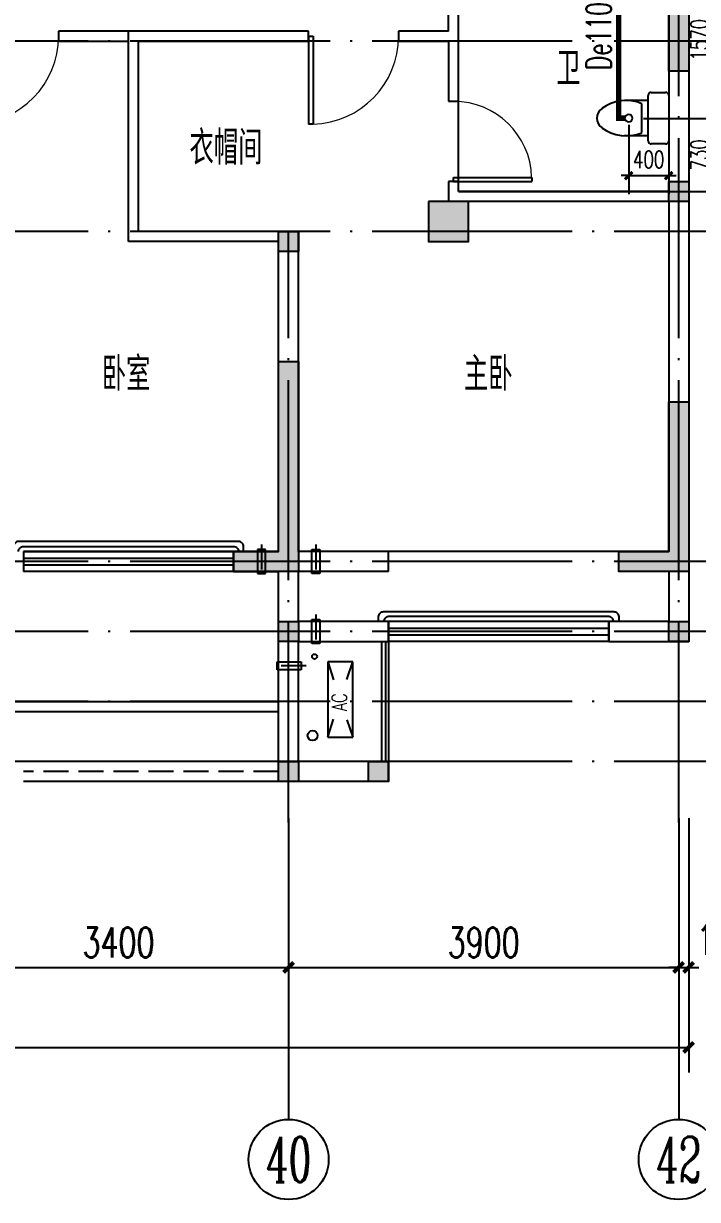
# Model space of a CAD drawing. Extents: x -287580 to -53108, y -522338 to -82629.
# Drawn here: x -202959 to -196221, y -351192 to -339438 of the extents above; entities that cross this region are included whole.
import ezdxf
from ezdxf.enums import TextEntityAlignment as Align

# ---------------------------------------------------------------- set-up
doc = ezdxf.new("R2010")
doc.units = 0
doc.header["$LTSCALE"] = 1000
doc.header["$MEASUREMENT"] = 0
doc.linetypes.add('DASH', pattern=[0.35, 0.25, -0.1])
doc.linetypes.add('DOTE', pattern=[2.42, 2, -0.2, 0.02, -0.2])
for name, color, linetype in [('AXIS', 3, 'Continuous'), ('AXIS_TEXT', 7, 'Continuous'), ('DOTE', 99, 'Continuous'), ('EQUIP_污水', 7, 'Continuous'), ('kan', 146, 'Continuous'), ('KTIAO', 124, 'Continuous'), ('PIPE-污水', 2, 'Continuous'), ('PUB_TEXT', 7, 'Continuous'), ('TEXT_污水', 4, 'Continuous'), ('TWT_DIM', 3, 'Continuous'), ('WALL', 9, 'Continuous'), ('WINDOW', 99, 'Continuous'), ('冷凝水管', 6, 'Continuous'), ('填充', 8, 'Continuous'), ('家具', 187, 'Continuous'), ('栏杆', 169, 'Continuous'), ('空调、空调洞', 66, 'Continuous'), ('表格', 157, 'Continuous')]:
    doc.layers.add(name, color=color, linetype=linetype)
doc.layers.add('RENDERING', color=125, linetype='Continuous', lineweight=13)
doc.styles.add('_ROMANC', font='romanc__.ttf', dxfattribs={"width": 0.700005})
doc.styles.add('_TCH_AXIS', font='COMPLEX', dxfattribs={"bigfont": 'GBCBIG'})
doc.styles.add('_TCH_DIM_T3', font='SIMPLEX', dxfattribs={"width": 0.705882, "bigfont": 'GBCBIG'})
doc.styles.add('_TWT_PIPEDN', font='SIMPLEX', dxfattribs={"width": 0.8, "height": 2.5, "bigfont": 'HZTXT'})
doc.styles.add('COMPLEX', font='COMPLEX')
doc.styles.add('DIM_FONT', font='simplex_.ttf', dxfattribs={"width": 0.7, "bigfont": 'GBCBIG'})
doc.styles.get("Standard").update_dxf_attribs({"font": 'gbenor.shx', "bigfont": 'gbcbig.shx'})
doc.dimstyles.new('_TCH_ARCH&&100', dxfattribs={"dimtxt": 297.5, "dimasz": 100, "dimexe": 250, "dimexo": 300, "dimgap": 100, "dimtad": 1, "dimdec": 0, "dimzin": 0, "dimdsep": 46, "dimtxsty": '_TCH_DIM_T3', "dimblk": 'ARCHTICK', "dimcen": 0.09, "dimclrt": 7, "dimazin": 2, "dimtfac": 1, "dimtdec": 0, "dimtix": 1, "dimtmove": 2, "dimatfit": 3, "dimfxl": 0, "dimtolj": 1, "dimtzin": 0, "dimarcsym": 0})
doc.dimstyles.new('_TWT_ARCH&&75', dxfattribs={"dimtxt": 172.125, "dimasz": 75, "dimexe": 187.5, "dimexo": 225, "dimgap": 75, "dimtad": 1, "dimdec": 0, "dimzin": 0, "dimdsep": 46, "dimtxsty": '_TCH_DIM_T3', "dimblk": 'ARCHTICK', "dimcen": 0.09, "dimclrd": 4, "dimclre": 4, "dimclrt": 4, "dimazin": 2, "dimtfac": 1, "dimtdec": 0, "dimtix": 1, "dimtmove": 2, "dimatfit": 3, "dimfxl": 0, "dimtolj": 1, "dimtzin": 0, "dimarcsym": 0})

# ---------------------------------------------------------------- blocks, each defined once
blk = doc.blocks.new('A$C6A1B0631')
at = {"layer": '家具'}
for p, q in [((30, 697), (470, 697)), ((0, 527), (0, 667)), ((500, 667), (500, 527)), ((470, 497), (30, 497)), ((80, 497), (80, 267)), ((420, 497), (420, 267)), ((390, 437), (110, 437))]:
    blk.add_line(p, q, dxfattribs=at)
for centre, radius, start, end in [((30, 667), 30, 90, 180), ((470, 667), 30, 0, 90), ((30, 527), 30, 180, 270), ((470, 527), 30, 270, 0), ((477, 284), 398, 157.4505, 216.6381), ((23, 284), 398, 323.3619, 22.5495), ((250, 108), 110, 213.4509, 326.5491)]:
    blk.add_arc(centre, radius, start, end, dxfattribs=at)
blk = doc.blocks.new('90304092557924')
at = {"layer": 'KTIAO', "color": 99}
for p, q in [((-375, 125), (-198, 66)), ((-375, 125), (-375, -125)), ((375, 125), (-375, 125)), ((375, 125), (198, 66)), ((375, -125), (375, 125)), ((-203, -68), (-375, -125)), ((200, -67), (375, -125)), ((-375, -125), (375, -125))]:
    blk.add_line(p, q, dxfattribs=at)
at = {"layer": 'KTIAO', "color": 99, "style": '_ROMANC', "width": 0.7}
blk.add_text('AC', height=148.6, dxfattribs=at).set_placement((-113, -66))
at = {"layer": 'KTIAO', "color": 99, "style": 'DIM_FONT', "oblique": 0, "width": 0.6, "flags": 9}
for tag in ['XSIZE', 'YSIZE']:
    blk.add_attdef(tag, (-375, -125), '', height=0.5, dxfattribs=at)
blk = doc.blocks.new('A$C06D6341B')
at = {"layer": '空调、空调洞', "linetype": 'DASH'}
for p, q in [((80, 290), (0, 290)), ((0, 290), (0, 50)), ((40, 0), (40, 340)), ((80, 50), (80, 290)), ((0, 50), (80, 50))]:
    blk.add_line(p, q, dxfattribs=at)
blk = doc.blocks.new('A$C38123D1C')
at = {"layer": '填充'}
for points in [[(29800, 6000), (30000, 6000), (30000, 5800), (29800, 5800)], [(25900, 5500), (26100, 5500), (26100, 5300), (25900, 5300)], [(25900, 1600), (26100, 1600), (26100, 1400), (25900, 1400)], [(29800, 1600), (30000, 1600), (30000, 1400), (29800, 1400)], [(25900, 200), (26100, 200), (26100, 0), (25900, 0)], [(26800, 200), (27000, 200), (27000, 0), (26800, 0)]]:
    blk.add_hatch(color=256, dxfattribs=at).paths.add_polyline_path(points)
at = {"color": 6}
for points in [[(29800, 6000), (30000, 6000), (30000, 5800), (29800, 5800)], [(25900, 1600), (26100, 1600), (26100, 1400), (25900, 1400)], [(29800, 1600), (30000, 1600), (30000, 1400), (29800, 1400)], [(25900, 200), (26100, 200), (26100, 0), (25900, 0)], [(26800, 200), (27000, 200), (27000, 0), (26800, 0)]]:
    blk.add_lwpolyline(points, close=True, dxfattribs=at)
at = {"color": 6, "elevation": 0}
blk.add_lwpolyline([(25900, 5500), (26100, 5500), (26100, 5300), (25900, 5300)], close=True, dxfattribs=at)
blk = doc.blocks.new('A$C21740D1F')
at = {"layer": '填充'}
h = blk.add_hatch(color=256, dxfattribs=at)
h.dxf.hatch_style = 1
h.paths.add_polyline_path([(48600, 16200), (48600, 15800), (49000, 15800), (49000, 16200)])
h.paths.add_polyline_path([(41200, 16200), (41200, 15800), (41600, 15800), (41600, 16200)])
h.paths.add_polyline_path([(18900, 15800), (18900, 16200), (18500, 16200), (18500, 15800)])
h.paths.add_polyline_path([(11500, 15800), (11500, 16200), (11100, 16200), (11100, 15800)])
h.paths.add_polyline_path([(57500, 3700), (57500, 3300), (57900, 3300), (57900, 3700)])
h.paths.add_polyline_path([(48600, 14100), (48600, 13700), (49000, 13700), (49000, 14100)])
h.paths.add_polyline_path([(44000, 14100), (44000, 13700), (44400, 13700), (44400, 14100)])
h.paths.add_polyline_path([(41200, 14100), (41200, 13700), (41600, 13700), (41600, 14100)])
h.paths.add_polyline_path([(32300, 3700), (32300, 3300), (32700, 3300), (32700, 3700)])
h.paths.add_polyline_path([(27800, 3300), (27800, 3700), (27400, 3700), (27400, 3300)])
h.paths.add_polyline_path([(18900, 13700), (18900, 14100), (18500, 14100), (18500, 13700)])
h.paths.add_polyline_path([(16100, 13700), (16100, 14100), (15700, 14100), (15700, 13700)])
h.paths.add_polyline_path([(11500, 13700), (11500, 14100), (11100, 14100), (11100, 13700)])
h.paths.add_polyline_path([(2600, 3300), (2600, 3700), (2200, 3700), (2200, 3300)])
h.paths.add_polyline_path([(47550, 10300), (47550, 8200), (47350, 8200), (47350, 10500), (47900, 10500), (47900, 10300)])
h.paths.add_polyline_path([(12750, 10500), (12750, 8200), (12550, 8200), (12550, 10300), (12200, 10300), (12200, 10500)])
h.paths.add_polyline_path([(7800, 0), (7300, 0), (7300, 2500), (7500, 2500), (7500, 200), (7800, 200)])
h.paths.add_polyline_path([(22700, 0), (22200, 0), (22200, 200), (22500, 200), (22500, 2500), (22700, 2500)])
h.paths.add_polyline_path([(37900, 0), (37400, 0), (37400, 2500), (37600, 2500), (37600, 200), (37900, 200)])
h.paths.add_polyline_path([(52800, 0), (52300, 0), (52300, 200), (52600, 200), (52600, 2500), (52800, 2500)])
h.paths.add_polyline_path([(56200, 0), (55550, 0), (55550, 200), (56000, 200), (56000, 2100), (56200, 2100)])
h.paths.add_polyline_path([(34650, 0), (34000, 0), (34000, 2100), (34200, 2100), (34200, 200), (34650, 200)])
h.paths.add_polyline_path([(26100, 0), (25450, 0), (25450, 200), (25900, 200), (25900, 2100), (26100, 2100)])
h.paths.add_polyline_path([(4550, 0), (3900, 0), (3900, 2100), (4100, 2100), (4100, 200), (4550, 200)])
h.paths.add_polyline_path([(500, 6500), (200, 6500), (200, 5000), (0, 5000), (0, 6700), (500, 6700)])
h.paths.add_polyline_path([(59900, 6500), (59600, 6500), (59600, 6700), (60100, 6700), (60100, 5000), (59900, 5000)])
h.paths.add_polyline_path([(60100, 1695), (60100, 0), (59400, 0), (59400, 200), (59900, 200), (59900, 1695)])
h.paths.add_polyline_path([(52800, 9800), (52800, 6700), (53350, 6700), (53350, 6500), (52600, 6500), (52600, 9800), (52600, 10300), (52300, 10300), (52300, 10500), (52800, 10500), (52800, 10000), (53150, 10000), (53150, 9800)])
h.paths.add_polyline_path([(37600, 10300), (37600, 9800), (37600, 6500), (36850, 6500), (36850, 6700), (37400, 6700), (37400, 9800), (37050, 9800), (37050, 10000), (37400, 10000), (37400, 10500), (37900, 10500), (37900, 10300)])
h.paths.add_polyline_path([(22700, 10500), (22700, 10000), (23050, 10000), (23050, 9800), (22700, 9800), (22700, 6700), (23250, 6700), (23250, 6500), (22500, 6500), (22500, 9800), (22500, 10300), (22200, 10300), (22200, 10500)])
h.paths.add_polyline_path([(7500, 9800), (7500, 6500), (6750, 6500), (6750, 6700), (7300, 6700), (7300, 9800), (6950, 9800), (6950, 10000), (7300, 10000), (7300, 10500), (7800, 10500), (7800, 10300), (7500, 10300)])
h.paths.add_polyline_path([(17250, 10300), (15450, 10300), (15450, 8900), (15250, 8900), (15250, 10500), (17450, 10500), (17450, 9900), (17250, 9900)])
h.paths.add_polyline_path([(42850, 10300), (42850, 9900), (42650, 9900), (42650, 10500), (44850, 10500), (44850, 8900), (44650, 8900), (44650, 10300)])
h.paths.add_polyline_path([(30000, 1800), (30000, 0), (29500, 0), (29500, 200), (29800, 200), (29800, 1800)])
h.paths.add_polyline_path([(30700, 6500), (30300, 6500), (30300, 4900), (30100, 4900), (30100, 6700), (30700, 6700)])
h.paths.add_polyline_path([(29800, 6500), (29400, 6500), (29400, 6700), (30000, 6700), (30000, 4900), (29800, 4900)])
h.paths.add_polyline_path([(30600, 0), (30100, 0), (30100, 1800), (30300, 1800), (30300, 200), (30600, 200)])
h.paths.add_polyline_path([(42100, 1900), (42100, 1000), (42600, 1000), (42600, 800), (42100, 800), (42100, 0), (41500, 0), (41500, 200), (41900, 200), (41900, 1000), (41900, 1900)])
h.paths.add_polyline_path([(48300, 1900), (48300, 1000), (48300, 200), (48700, 200), (48700, 0), (48100, 0), (48100, 800), (47600, 800), (47600, 1000), (48100, 1000), (48100, 1900)])
h.paths.add_polyline_path([(42850, 5400), (42850, 5100), (43500, 5100), (43500, 4100), (43300, 4100), (43300, 4900), (42650, 4900), (42100, 4900), (42100, 4800), (41900, 4800), (41900, 5100), (42650, 5100), (42650, 5400)])
h.paths.add_polyline_path([(47550, 5400), (47550, 5100), (48300, 5100), (48300, 4800), (48100, 4800), (48100, 4900), (47550, 4900), (46900, 4900), (46900, 4100), (46700, 4100), (46700, 5100), (47350, 5100), (47350, 5400)])
h.paths.add_polyline_path([(32950, 9800), (32500, 9800), (32500, 6700), (32900, 6700), (32900, 6500), (32300, 6500), (32300, 10000), (32950, 10000)])
h.paths.add_polyline_path([(57900, 10000), (57900, 6500), (57300, 6500), (57300, 6700), (57700, 6700), (57700, 9800), (57250, 9800), (57250, 10000)])
h.paths.add_polyline_path([(700, 0), (0, 0), (0, 1695), (200, 1695), (200, 200), (700, 200)])
h.paths.add_polyline_path([(18200, 1900), (18200, 1000), (18200, 200), (18600, 200), (18600, 0), (18000, 0), (18000, 800), (17500, 800), (17500, 1000), (18000, 1000), (18000, 1900)])
h.paths.add_polyline_path([(12000, 1900), (12000, 1000), (12500, 1000), (12500, 800), (12000, 800), (12000, 0), (11400, 0), (11400, 200), (11800, 200), (11800, 1000), (11800, 1900)])
h.paths.add_polyline_path([(17450, 5400), (17450, 5100), (18200, 5100), (18200, 4800), (18000, 4800), (18000, 4900), (17450, 4900), (16800, 4900), (16800, 4100), (16600, 4100), (16600, 5100), (17250, 5100), (17250, 5400)])
h.paths.add_polyline_path([(12750, 5400), (12750, 5100), (13400, 5100), (13400, 4100), (13200, 4100), (13200, 4900), (12550, 4900), (12000, 4900), (12000, 4800), (11800, 4800), (11800, 5100), (12550, 5100), (12550, 5400)])
h.paths.add_polyline_path([(27600, 9800), (27150, 9800), (27150, 10000), (27800, 10000), (27800, 6500), (27200, 6500), (27200, 6700), (27600, 6700)])
h.paths.add_polyline_path([(2400, 9800), (2400, 6700), (2800, 6700), (2800, 6500), (2200, 6500), (2200, 10000), (2850, 10000), (2850, 9800)])
at = {"color": 3}
for points in [[(59900, 6500), (59600, 6500), (59600, 6700), (60100, 6700), (60100, 5000), (59900, 5000)], [(57500, 3700), (57500, 3300), (57900, 3300), (57900, 3700)], [(56200, 0), (55550, 0), (55550, 200), (56000, 200), (56000, 2100), (56200, 2100)], [(60100, 1695), (60100, 0), (59400, 0), (59400, 200), (59900, 200), (59900, 1695)]]:
    blk.add_lwpolyline(points, close=True, dxfattribs=at)
blk = doc.blocks.new('_ArchTick')
at = {"color": 0, "linetype": 'ByBlock', "const_width": 0.4}
blk.add_lwpolyline([(-0.5, -0.5), (0.5, 0.5)], dxfattribs=at)
blk = doc.blocks.new('*D181')
at = {"layer": 'Defpoints', "color": 0}
for p in [(-196909, -340226), (-196509, -340226), (-196509, -340958)]:
    blk.add_point(p, dxfattribs=at)
at = {"layer": 'TWT_DIM', "color": 4, "lineweight": -2}
for p, q in [((-196909, -340451), (-196909, -341145)), ((-196509, -340451), (-196509, -341145)), ((-196909, -340958), (-196984, -340958)), ((-196909, -340958), (-196509, -340958)), ((-196509, -340958), (-196434, -340958))]:
    blk.add_line(p, q, dxfattribs=at)
at = {"layer": 'TWT_DIM', "color": 4, "lineweight": -2, "xscale": 75, "yscale": 75, "zscale": 75}
blk.add_blockref('_ArchTick', (-196909, -340958), dxfattribs=at)
at = {"layer": 'TWT_DIM', "color": 4, "lineweight": -2, "xscale": 75, "yscale": 75, "zscale": 75, "rotation": 180}
blk.add_blockref('_ArchTick', (-196509, -340958), dxfattribs=at)
at = {"layer": 'TWT_DIM', "color": 4, "insert": (-196709, -340797), "char_height": 172.1, "attachment_point": 5, "style": '_TCH_DIM_T3'}
blk.add_mtext('\\A1;400', dxfattribs=at)
blk = doc.blocks.new('*D183')
at = {"layer": 'Defpoints', "color": 0}
for p in [(-196985, -340386), (-196042, -340386), (-196985, -341117)]:
    blk.add_point(p, dxfattribs=at)
at = {"layer": 'TWT_DIM', "color": 4, "lineweight": -2}
for p, q in [((-196760, -340386), (-195854, -340386)), ((-196042, -341117), (-196042, -340386)), ((-196760, -341117), (-195854, -341117))]:
    blk.add_line(p, q, dxfattribs=at)
at = {"layer": 'TWT_DIM', "color": 4, "lineweight": -2, "xscale": 75, "yscale": 75, "zscale": 75}
for p, rotation in [((-196042, -340386), 90), ((-196042, -341117), 270)]:
    blk.add_blockref('_ArchTick', p, dxfattribs=dict(at, rotation=rotation))
at = {"layer": 'TWT_DIM', "color": 4, "insert": (-196203, -340751), "char_height": 172.1, "attachment_point": 5, "rotation": 90, "style": '_TCH_DIM_T3'}
blk.add_mtext('\\A1;730', dxfattribs=at)
blk = doc.blocks.new('*D184')
at = {"layer": 'Defpoints', "color": 0}
for p in [(-196985, -338816), (-196042, -338816), (-196985, -340386)]:
    blk.add_point(p, dxfattribs=at)
at = {"layer": 'TWT_DIM', "color": 4, "lineweight": -2}
for p, q in [((-196760, -338816), (-195854, -338816)), ((-196042, -340386), (-196042, -338816)), ((-196760, -340386), (-195854, -340386))]:
    blk.add_line(p, q, dxfattribs=at)
at = {"layer": 'TWT_DIM', "color": 4, "lineweight": -2, "xscale": 75, "yscale": 75, "zscale": 75}
for p, rotation in [((-196042, -338816), 90), ((-196042, -340386), 270)]:
    blk.add_blockref('_ArchTick', p, dxfattribs=dict(at, rotation=rotation))
at = {"layer": 'TWT_DIM', "color": 4, "insert": (-196203, -339601), "char_height": 172.1, "attachment_point": 5, "rotation": 90, "style": '_TCH_DIM_T3'}
blk.add_mtext('\\A1;1570', dxfattribs=at)
blk = doc.blocks.new('*D643')
at = {"layer": 'AXIS', "color": 0, "lineweight": -2}
for p, q in [((-203709, -347382), (-203709, -349122)), ((-200309, -347382), (-200309, -349122)), ((-203709, -348872), (-200309, -348872))]:
    blk.add_line(p, q, dxfattribs=at)
at = {"layer": 'Defpoints', "color": 0}
for p in [(-203709, -347082), (-200309, -347082), (-200309, -348872)]:
    blk.add_point(p, dxfattribs=at)
at = {"layer": 'AXIS', "color": 0, "lineweight": -2, "xscale": 100, "yscale": 100, "zscale": 100, "rotation": 180}
blk.add_blockref('_ArchTick', (-203709, -348872), dxfattribs=at)
at = {"layer": 'AXIS', "color": 0, "lineweight": -2, "xscale": 100, "yscale": 100, "zscale": 100}
blk.add_blockref('_ArchTick', (-200309, -348872), dxfattribs=at)
at = {"layer": 'AXIS', "color": 7, "insert": (-202009, -348623), "char_height": 297.5, "attachment_point": 5, "style": '_TCH_DIM_T3'}
blk.add_mtext('\\A1;3400', dxfattribs=at)
blk = doc.blocks.new('*D644')
at = {"layer": 'AXIS', "color": 0, "lineweight": -2}
for p, q in [((-200309, -347382), (-200309, -349122)), ((-196409, -347382), (-196409, -349122)), ((-200309, -348872), (-196409, -348872))]:
    blk.add_line(p, q, dxfattribs=at)
at = {"layer": 'Defpoints', "color": 0}
for p in [(-200309, -347082), (-196409, -347082), (-196409, -348872)]:
    blk.add_point(p, dxfattribs=at)
at = {"layer": 'AXIS', "color": 0, "lineweight": -2, "xscale": 100, "yscale": 100, "zscale": 100, "rotation": 180}
blk.add_blockref('_ArchTick', (-200309, -348872), dxfattribs=at)
at = {"layer": 'AXIS', "color": 0, "lineweight": -2, "xscale": 100, "yscale": 100, "zscale": 100}
blk.add_blockref('_ArchTick', (-196409, -348872), dxfattribs=at)
at = {"layer": 'AXIS', "color": 7, "insert": (-198359, -348623), "char_height": 297.5, "attachment_point": 5, "style": '_TCH_DIM_T3'}
blk.add_mtext('\\A1;3900', dxfattribs=at)
blk = doc.blocks.new('*D645')
at = {"layer": 'AXIS', "color": 0, "lineweight": -2}
for p, q in [((-196409, -347382), (-196409, -349122)), ((-196309, -347382), (-196309, -349122)), ((-196409, -348872), (-196509, -348872)), ((-196409, -348872), (-196309, -348872)), ((-196309, -348872), (-196209, -348872))]:
    blk.add_line(p, q, dxfattribs=at)
at = {"layer": 'Defpoints', "color": 0}
for p in [(-196409, -347082), (-196309, -347082), (-196309, -348872)]:
    blk.add_point(p, dxfattribs=at)
at = {"layer": 'AXIS', "color": 0, "lineweight": -2, "xscale": 100, "yscale": 100, "zscale": 100}
blk.add_blockref('_ArchTick', (-196409, -348872), dxfattribs=at)
at = {"layer": 'AXIS', "color": 0, "lineweight": -2, "xscale": 100, "yscale": 100, "zscale": 100, "rotation": 180}
blk.add_blockref('_ArchTick', (-196309, -348872), dxfattribs=at)
at = {"layer": 'AXIS', "color": 7, "insert": (-195959, -348597), "char_height": 297.5, "attachment_point": 5, "style": '_TCH_DIM_T3'}
blk.add_mtext('\\A1;100', dxfattribs=at)
blk = doc.blocks.new('*D646')
at = {"layer": 'AXIS', "color": 0, "lineweight": -2}
for p, q in [((-256409, -347382), (-256409, -349922)), ((-196309, -347382), (-196309, -349922)), ((-256409, -349672), (-196309, -349672))]:
    blk.add_line(p, q, dxfattribs=at)
at = {"layer": 'Defpoints', "color": 0}
for p in [(-256409, -347082), (-196309, -347082), (-196309, -349672)]:
    blk.add_point(p, dxfattribs=at)
at = {"layer": 'AXIS', "color": 0, "lineweight": -2, "xscale": 100, "yscale": 100, "zscale": 100, "rotation": 180}
blk.add_blockref('_ArchTick', (-256409, -349672), dxfattribs=at)
at = {"layer": 'AXIS', "color": 0, "lineweight": -2, "xscale": 100, "yscale": 100, "zscale": 100}
blk.add_blockref('_ArchTick', (-196309, -349672), dxfattribs=at)
at = {"layer": 'AXIS', "color": 7, "insert": (-226359, -349423), "char_height": 297.5, "attachment_point": 5, "style": '_TCH_DIM_T3'}
blk.add_mtext('\\A1;60100', dxfattribs=at)
blk = doc.blocks.new('$TwtSys$00000147')
blk.add_circle((0, 0, 0), 25)
blk = doc.blocks.new('$DorLib2D$00000001')
for p, q in [((0.45, 0.975), (0.5, 0.975)), ((0.45, 0), (0.45, 0.975)), ((0.5, 0), (0.5, 0.975)), ((0.5, 0), (0.45, 0))]:
    blk.add_line(p, q)
at = {"lineweight": 13}
blk.add_arc((0.475, 0), 0.975, 91.4693, 180, dxfattribs=at)
blk = doc.blocks.new('$WINLIB2D$00000001')
at = {"color": 0}
for points in [[(-0.5, 0.5), (-0.5, -0.5)], [(-0.5, 0.5), (0.5, 0.5)], [(0.5, -0.5), (0.5, 0.5)], [(0.5, 0.1667), (-0.5, 0.1667)], [(0.5, -0.1667), (-0.5, -0.1667)], [(-0.5, -0.5), (0.5, -0.5)]]:
    blk.add_lwpolyline(points, dxfattribs=at)
blk = doc.blocks.new('_AXISO')
blk.add_circle((0, 0), 0.5)
at = {"layer": 'AXIS_TEXT', "style": 'COMPLEX', "width": 1.041667}
blk.add_attdef('A', text='', height=0.56, dxfattribs=at).set_placement((-0.25, -0.28), (0.25, -0.28), align=Align.FIT)

msp = doc.modelspace()

# ---------------------------------------------------------------- hatches: boundary and pattern name
at = {"layer": 'PIPE-污水', "linetype": 'DASH'}
for points in [[(-197008.8, -340384.1), (-197036.3, -340384.1), (-197036.3, -340411.6)], [(-197008.8, -340384.1), (-197008.8, -340411.6), (-197036.3, -340411.6)]]:
    msp.add_hatch(color=256, dxfattribs=at).paths.add_polyline_path(points)

# ---------------------------------------------------------------- linework, layer by layer
at = {"color": 99}
msp.add_circle((-200068.8, -346554.8), 50, dxfattribs=at)
at = {"layer": 'AXIS'}
for p, q in [((-200308.8, -348299.2), (-200308.8, -350391.7)), ((-196408.8, -348299.2), (-196408.8, -350391.7))]:
    msp.add_line(p, q, dxfattribs=at)
at = {"layer": 'DOTE', "linetype": 'DOTE'}
for p, q in [((-201908.8, -341515.6), (-201908.8, -327434.6)), ((-198608.8, -341015.6), (-198608.8, -327434.6)), ((-196408.8, -347422.5), (-196408.8, -327434.6)), ((-195054, -339615.6), (-257009.5, -339615.6, 0)), ((-198608.8, -341115.6), (-196408.8, -341115.6)), ((-195054, -341515.6), (-257009.5, -341515.6, 0)), ((-200308.8, -347422.5), (-200308.8, -341515.6)), ((-195054, -344815.6), (-257009.5, -344815.6)), ((-195054, -345515.6), (-257009.5, -345515.6)), ((-195054, -346215.6, 0), (-257009.5, -346215.6, 0)), ((-195054, -346815.6, 0), (-257009.5, -346815.6, 0))]:
    msp.add_line(p, q, dxfattribs=at)
at = {"layer": 'kan'}
msp.add_line((-199308.8, -345615.6), (-199308.8, -346815.6), dxfattribs=at)
at = {"layer": 'kan', "color": 124, "elevation": 0}
for points in [[(-208108.8, -346215.6), (-200408.8, -346215.6), (-200408.8, -346215.6)], [(-208108.8, -346315.6), (-200408.8, -346315.6)]]:
    msp.add_lwpolyline(points, dxfattribs=at)
at = {"layer": 'kan'}
for points in [[(-200408.8, -346815.6), (-202958.8, -346815.6)], [(-200408.8, -347015.6), (-202958.8, -347015.6)]]:
    msp.add_lwpolyline(points, dxfattribs=at)
at = {"layer": 'kan', "linetype": 'DASH'}
msp.add_lwpolyline([(-200408.8, -346915.6), (-202958.8, -346915.6)], dxfattribs=at)
at = {"layer": 'PIPE-污水', "linetype": 'DASH', "const_width": 55}
for points in [[(-197008.8, -338775.4), (-197008.8, -340384.1)], [(-196946.3, -340384.1), (-197008.8, -340384.1)]]:
    msp.add_lwpolyline(points, dxfattribs=at)
at = {"layer": 'WALL'}
for p, q in [((-196308.8, -338215.6), (-196308.8, -341115.6)), ((-198708.8, -339515.6), (-198708.8, -338415.6)), ((-198608.8, -339615.6), (-198608.8, -338415.6)), ((-196508.8, -338415.6), (-196508.8, -341115.6)), ((-201908.8, -339515.6), (-202608.8, -339515.6)), ((-202608.8, -339515.6), (-202608.8, -339615.6)), ((-200108.8, -339515.6), (-201908.8, -339515.6)), ((-200108.8, -339615.6), (-200108.8, -339515.6)), ((-198708.8, -339515.6), (-199208.8, -339515.6)), ((-199208.8, -339515.6), (-199208.8, -339615.6)), ((-202608.8, -339615.6), (-201908.8, -339615.6)), ((-201908.8, -341615.6), (-201908.8, -339615.6)), ((-201808.8, -339615.6), (-200108.8, -339615.6)), ((-201808.8, -341515.6), (-201808.8, -339615.6)), ((-199208.8, -339615.6), (-198708.8, -339615.6)), ((-198708.8, -339615.6), (-198708.8, -340215.6)), ((-198608.8, -340215.6), (-198608.8, -339615.6)), ((-198708.8, -340215.6), (-198608.8, -340215.6)), ((-198608.8, -341015.6), (-198708.8, -341015.6)), ((-198708.8, -341015.6), (-198708.8, -341215.6)), ((-198608.8, -341115.6), (-198608.8, -341015.6)), ((-196508.8, -341115.6), (-198608.8, -341115.6)), ((-196308.8, -341115.6), (-196308.8, -344815.6)), ((-196508.8, -341215.6), (-198708.8, -341215.6)), ((-196508.8, -341215.6), (-196508.8, -344715.6)), ((-200208.8, -341515.6), (-201808.8, -341515.6)), ((-200208.8, -344715.6), (-200208.8, -341515.6)), ((-200408.8, -341615.6), (-201908.8, -341615.6)), ((-200408.8, -344715.6), (-200408.8, -341615.6)), ((-200408.8, -344715.6), (-200858.8, -344715.6)), ((-200858.8, -344715.6), (-200858.8, -344915.6)), ((-199308.8, -344715.6), (-200208.8, -344715.6)), ((-199308.8, -344915.6), (-199308.8, -344715.6)), ((-196508.8, -344715.6), (-197008.8, -344715.6)), ((-197008.8, -344915.6), (-197008.8, -344715.6)), ((-196308.8, -344815.6), (-196308.8, -345615.6)), ((-200858.8, -344915.6), (-200408.8, -344915.6)), ((-200408.8, -345515.6), (-200408.8, -344915.6)), ((-199308.8, -344915.6), (-200208.8, -344915.6)), ((-200208.8, -345415.6), (-200208.8, -344915.6)), ((-196508.8, -344915.6), (-197008.8, -344915.6)), ((-196508.8, -344915.6), (-196508.8, -345415.6)), ((-199308.8, -345415.6), (-200208.8, -345415.6)), ((-199308.8, -345615.6), (-199308.8, -345415.6)), ((-196508.8, -345415.6), (-197108.8, -345415.6)), ((-197108.8, -345415.6), (-197108.8, -345615.6)), ((-200408.8, -347015.6), (-200408.8, -345515.6)), ((-200208.8, -345615.6), (-199308.8, -345615.6)), ((-200208.8, -346815.6), (-200208.8, -345615.6)), ((-197108.8, -345615.6), (-196308.8, -345615.6)), ((-199308.8, -346815.6), (-200208.8, -346815.6)), ((-199308.8, -347015.6), (-199308.8, -346815.6)), ((-199308.8, -347015.6), (-200408.8, -347015.6))]:
    msp.add_line(p, q, dxfattribs=at)
at = {"layer": 'WINDOW'}
for p, q in [((-198608.8, -341015.6, 0), (-198608.8, -340215.6, 0)), ((-202958.8, -344715.6), (-200758.8, -344715.6)), ((-197008.8, -344715.6), (-199308.8, -344715.6))]:
    msp.add_line(p, q, dxfattribs=at)
at = {"layer": '冷凝水管'}
msp.add_circle((-200049.6, -345765), 25, dxfattribs=at)
at = {"layer": '栏杆'}
for p, q in [((-199378.8, -345615.6), (-199378.8, -346815.6)), ((-199338.8, -345615.6), (-199338.8, -346815.6))]:
    msp.add_line(p, q, dxfattribs=at)
for points in [[(-200758.8, -344715.6), (-200758.8, -344665.6, 0.4142136), (-200808.8, -344615.6), (-203008.8, -344615.6, 0.4142136), (-203058.8, -344665.6), (-203058.8, -344715.6)], [(-203008.8, -344715.6), (-203008.8, -344715.6, -0.4142136), (-202958.8, -344665.6), (-200858.8, -344665.6, -0.4142136), (-200808.8, -344715.6), (-200808.8, -344715.6)], [(-199408.8, -345415.6), (-199408.8, -345365.6, -0.4142136), (-199358.8, -345315.6), (-197058.8, -345315.6, -0.4142136), (-197008.8, -345365.6), (-197008.8, -345415.6)], [(-197058.8, -345415.6), (-197058.8, -345415.6, 0.4142136), (-197108.8, -345365.6), (-199308.8, -345365.6, 0.4142136), (-199358.8, -345415.6), (-199358.8, -345415.6)]]:
    msp.add_lwpolyline(points, format="xyb", dxfattribs=at)

# ---------------------------------------------------------------- block references
at = {"layer": 'AXIS'}
ref = msp.add_blockref('_AXISO', (-200308.8, -350791.7), dxfattribs=dict(at, xscale=800, yscale=800, zscale=800))
ref.add_attrib('A', '40', dxfattribs={"layer": 'AXIS_TEXT', "height": 452.55, "style": '_TCH_AXIS', "width": 0.6}).set_placement((-200535.1, -351017.9), (-200082.5, -351017.9), align=Align.FIT)
ref = msp.add_blockref('_AXISO', (-196408.8, -350791.7), dxfattribs=dict(at, xscale=800, yscale=800, zscale=800))
ref.add_attrib('A', '42', dxfattribs={"layer": 'AXIS_TEXT', "height": 452.55, "style": '_TCH_AXIS', "width": 0.6}).set_placement((-196635.1, -351017.9), (-196182.5, -351017.9), align=Align.FIT)
at = {"layer": 'EQUIP_污水', "xscale": 1.5, "yscale": -1.5, "zscale": 1.5, "rotation": 179.9999999998249}
msp.add_blockref('$TwtSys$00000147', (-196908.8, -340384.1), dxfattribs=at)
at = {"layer": 'RENDERING', "rotation": 90.00000000000001}
msp.add_blockref('90304092557924', (-199793.3, -346194.5), dxfattribs=at)
at = {"layer": 'WINDOW'}
for name, p, xscale, yscale, zscale, rotation in [('$DorLib2D$00000001', (-203058.8, -339565.6), 900, 900, 900, 180.0000000010524), ('$DorLib2D$00000001', (-199658.8, -339565.6), 900, 900, 900, 180.000000001051), ('$DorLib2D$00000001', (-198658.8, -340615.6), -800, -800, -800, 90), ('$WINLIB2D$00000001', (-201908.8, -344815.6), 2100, 200, 2100, 180.0000000000157), ('$WINLIB2D$00000001', (-198208.8, -345515.6), 2200, 200, 2200, 180.0000000000162)]:
    msp.add_blockref(name, p, dxfattribs=dict(at, xscale=xscale, yscale=yscale, zscale=zscale, rotation=rotation))
at = {"layer": '家具', "xscale": 1.03000020980835, "yscale": 1.03000020980835, "zscale": 1.03000020980835, "rotation": 270}
msp.add_blockref('A$C6A1B0631', (-197226.9, -340126.6), dxfattribs=at)
at = {"layer": '空调、空调洞', "rotation": 180}
msp.add_blockref('A$C06D6341B', (-200540.8, -344645.6, -76423.5), dxfattribs=at)
at = {"layer": '空调、空调洞', "xscale": -1}
for p, rotation in [((-200076.8, -344645.6, -76423.5), 180), ((-200076.8, -345345.6, -76423.5), 180), ((-200133.9, -345818.5), 90.00000000000007)]:
    msp.add_blockref('A$C06D6341B', p, dxfattribs=dict(at, rotation=rotation))
at = {"layer": '表格'}
for name, p in [('A$C21740D1F', (-256408.8, -344915.6)), ('A$C38123D1C', (-226308.8, -347015.6))]:
    msp.add_blockref(name, p, dxfattribs=at)

# ---------------------------------------------------------------- texts
at = {"layer": 'PUB_TEXT'}
for s, height, p in [('卫', 337.6, (-197632.2, -340056.6, 0)), ('衣帽间', 337.59, (-201299.4, -340848.1, 0)), ('卧室', 337.59, (-202176.2, -343109.9, 0)), ('主卧', 337.59, (-198556, -343109.9, 0))]:
    msp.add_text(s, height=height, dxfattribs=at).set_placement(p)
at = {"layer": 'TEXT_污水', "linetype": 'DASH', "style": '_TWT_PIPEDN', "width": 0.64}
msp.add_text('De110', height=250, rotation=90, dxfattribs=at).set_placement((-197083.8, -339903.6))

# ---------------------------------------------------------------- dimensions: what is measured, and where the dimension line sits
at = {"layer": 'AXIS'}
for p1, p2, distance, picture, middle in [((-256408.8, -347082), (-196308.8, -347082), -2589.7, '*D646', (-226358.8, -349422.9)), ((-203708.8, -347082), (-200308.8, -347082), -1789.7, '*D643', (-202008.8, -348622.9)), ((-200308.8, -347082), (-196408.8, -347082), -1789.7, '*D644', (-198358.8, -348622.9))]:
    dim = msp.add_aligned_dim(p1=p1, p2=p2, distance=distance, dimstyle='_TCH_ARCH&&100', dxfattribs=at)
    dim.commit()
    dim.dimension.update_dxf_attribs({"geometry": picture, "text_midpoint": middle})
dim = msp.add_linear_dim(base=(-196308.8, -348871.7), p1=(-196408.8, -347082), p2=(-196308.8, -347082), angle=0, dimstyle='_TCH_ARCH&&100', dxfattribs=at)
dim.commit()
dim.dimension.update_dxf_attribs({"geometry": '*D645', "text_midpoint": (-195958.8, -348596.7), "dimtype": 129})
at = {"layer": 'TWT_DIM'}
for p1, p2, distance, picture, middle in [((-196984.7986, -340386.0807), (-196984.7986, -338815.6191), -943.2014, '*D184', (-196202.6597, -339600.8499)), ((-196908.8, -340226.1), (-196508.8, -340226.1), -731.5, '*D181', (-196708.8, -340796.5)), ((-196984.7986, -341116.5804), (-196984.7986, -340386.0807), -943.2014, '*D183', (-196202.6597, -340751.3306))]:
    dim = msp.add_aligned_dim(p1=p1, p2=p2, distance=distance, dimstyle='_TWT_ARCH&&75', dxfattribs=at)
    dim.commit()
    dim.dimension.update_dxf_attribs({"geometry": picture, "text_midpoint": middle})

doc.saveas('drawing.dxf')
